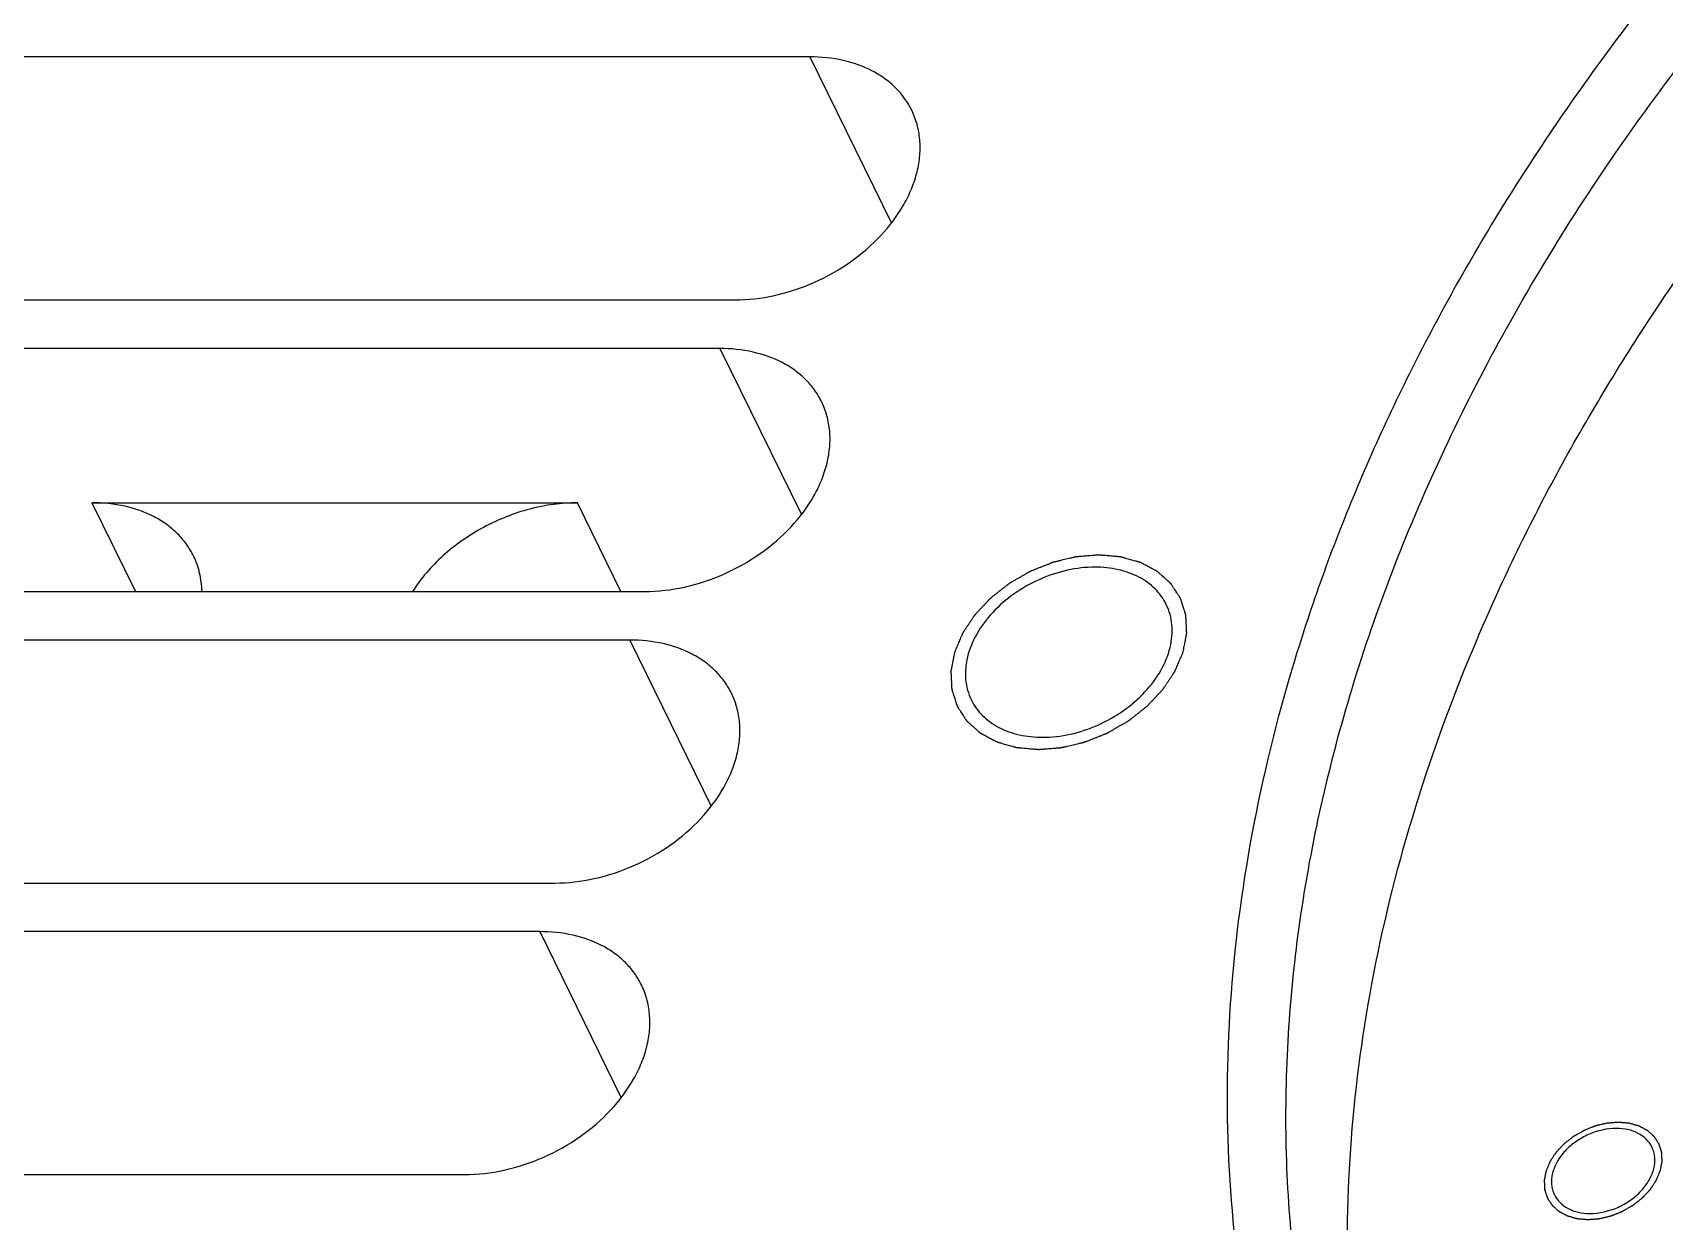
# Model space of a CAD drawing. Header units: millimetres. Extents: x 0 to 841, y 0 to 594.
# Drawn here: x 151.73 to 178.04, y 88.76 to 107.92 of the extents above; entities that cross this region are included whole.
import ezdxf

# ---------------------------------------------------------------- set-up
doc = ezdxf.new("R2010")
doc.units = ezdxf.units.MM
doc.header["$LTSCALE"] = 46.255
doc.layers.get('0').update_dxf_attribs({"linetype": 'CONTINUOUS'})
for name, color, linetype in [('03_ALL_AXES', 7, 'CONTINUOUS'), ('09_ALL_ROUNDS', 7, 'CONTINUOUS'), ('10_ALL_CHAMFER', 7, 'CONTINUOUS')]:
    doc.layers.add(name, color=color, linetype=linetype)

msp = doc.modelspace()

# ---------------------------------------------------------------- linework, layer by layer
at = {"color": 4}
for points, knots in [([(170.276, 97.933), (170.281, 97.958), (170.289, 97.996), (170.299, 98.047), (170.306, 98.085), (170.312, 98.117), (170.317, 98.142), (170.321, 98.161), (170.324, 98.18), (170.327, 98.196), (170.33, 98.209), (170.332, 98.218), (170.333, 98.226), (170.334, 98.232), (170.335, 98.235), (170.336, 98.237), (170.335, 98.239), (170.335, 98.242), (170.335, 98.248), (170.335, 98.255), (170.334, 98.265), (170.334, 98.277), (170.333, 98.292), (170.332, 98.31), (170.331, 98.329), (170.33, 98.353), (170.329, 98.383), (170.327, 98.414), (170.326, 98.438), (170.325, 98.457), (170.324, 98.475), (170.324, 98.49), (170.323, 98.502), (170.323, 98.51), (170.323, 98.516), (170.322, 98.521), (170.322, 98.525), (170.322, 98.528), (170.322, 98.53), (170.321, 98.532), (170.32, 98.535), (170.319, 98.538), (170.318, 98.543), (170.316, 98.548), (170.314, 98.555), (170.31, 98.566), (170.306, 98.58), (170.301, 98.597), (170.295, 98.614), (170.288, 98.637), (170.279, 98.665), (170.27, 98.693), (170.263, 98.715), (170.258, 98.732), (170.253, 98.749), (170.248, 98.763), (170.245, 98.775), (170.242, 98.782), (170.241, 98.787), (170.239, 98.791), (170.238, 98.795), (170.237, 98.798), (170.237, 98.8), (170.235, 98.802), (170.234, 98.804), (170.232, 98.807), (170.229, 98.811), (170.226, 98.816), (170.222, 98.822), (170.215, 98.832), (170.207, 98.845), (170.197, 98.86), (170.187, 98.875), (170.174, 98.895), (170.158, 98.92), (170.141, 98.945), (170.128, 98.965), (170.119, 98.98), (170.109, 98.995), (170.1, 99.008), (170.094, 99.018), (170.09, 99.024), (170.087, 99.029), (170.084, 99.033), (170.082, 99.036), (170.08, 99.039), (170.079, 99.041), (170.077, 99.042), (170.075, 99.044), (170.072, 99.047), (170.069, 99.05), (170.064, 99.054), (170.059, 99.059), (170.05, 99.067), (170.038, 99.077), (170.025, 99.089), (170.011, 99.101), (169.993, 99.117), (169.97, 99.138), (169.948, 99.158), (169.929, 99.174), (169.916, 99.186), (169.902, 99.198), (169.891, 99.208), (169.882, 99.217), (169.875, 99.223), (169.869, 99.228), (169.865, 99.231), (169.863, 99.233), (169.861, 99.235), (169.859, 99.236), (169.856, 99.237), (169.851, 99.24), (169.844, 99.244), (169.836, 99.248), (169.824, 99.254), (169.81, 99.262), (169.793, 99.271), (169.776, 99.28), (169.754, 99.292), (169.725, 99.307), (169.691, 99.325), (169.663, 99.34), (169.64, 99.352), (169.626, 99.36), (169.615, 99.366), (169.606, 99.37), (169.599, 99.374), (169.594, 99.377), (169.591, 99.378), (169.589, 99.379), (169.587, 99.38), (169.583, 99.381), (169.578, 99.382), (169.569, 99.385), (169.56, 99.388), (169.546, 99.391), (169.53, 99.396), (169.504, 99.403), (169.471, 99.413), (169.431, 99.424), (169.392, 99.435), (169.359, 99.444), (169.332, 99.452), (169.316, 99.456), (169.303, 99.46), (169.293, 99.463), (169.284, 99.465), (169.279, 99.467), (169.275, 99.468), (169.273, 99.469), (169.27, 99.469), (169.267, 99.469), (169.26, 99.47), (169.251, 99.471), (169.24, 99.471), (169.225, 99.473), (169.206, 99.474), (169.177, 99.477), (169.14, 99.48), (169.096, 99.484), (169.051, 99.488), (169.014, 99.491), (168.985, 99.494), (168.966, 99.495), (168.952, 99.497), (168.941, 99.498), (168.931, 99.498), (168.925, 99.499), (168.921, 99.499), (168.918, 99.5), (168.916, 99.499), (168.912, 99.499), (168.905, 99.498), (168.895, 99.498), (168.884, 99.497), (168.869, 99.495), (168.85, 99.494), (168.819, 99.491), (168.781, 99.488), (168.735, 99.485), (168.689, 99.481), (168.651, 99.478), (168.62, 99.475), (168.601, 99.474), (168.586, 99.472), (168.574, 99.472), (168.565, 99.471), (168.558, 99.47), (168.554, 99.47), (168.551, 99.47), (168.548, 99.469), (168.545, 99.468), (168.538, 99.466), (168.528, 99.464), (168.517, 99.461), (168.501, 99.458), (168.482, 99.453), (168.451, 99.446), (168.412, 99.437), (168.366, 99.425), (168.319, 99.414), (168.281, 99.405), (168.25, 99.398), (168.23, 99.393), (168.215, 99.39), (168.203, 99.387), (168.193, 99.384), (168.187, 99.383), (168.183, 99.382), (168.18, 99.381), (168.177, 99.38), (168.173, 99.379), (168.167, 99.376), (168.157, 99.372), (168.146, 99.368), (168.131, 99.362), (168.112, 99.354), (168.082, 99.342), (168.044, 99.327), (167.999, 99.31), (167.954, 99.292), (167.916, 99.277), (167.886, 99.265), (167.867, 99.257), (167.852, 99.251), (167.841, 99.247), (167.831, 99.243), (167.825, 99.24), (167.821, 99.239), (167.818, 99.238), (167.815, 99.236), (167.812, 99.234), (167.806, 99.231), (167.797, 99.225), (167.786, 99.219), (167.772, 99.211), (167.754, 99.201), (167.725, 99.184), (167.689, 99.164), (167.646, 99.139), (167.603, 99.115), (167.567, 99.094), (167.539, 99.078), (167.521, 99.067), (167.506, 99.059), (167.496, 99.053), (167.487, 99.048), (167.48, 99.044), (167.477, 99.042), (167.474, 99.041), (167.472, 99.039), (167.469, 99.036), (167.463, 99.032), (167.455, 99.026), (167.446, 99.018), (167.433, 99.009), (167.418, 98.996), (167.392, 98.977), (167.361, 98.952), (167.323, 98.923), (167.286, 98.893), (167.254, 98.868), (167.229, 98.849), (167.214, 98.836), (167.201, 98.827), (167.192, 98.819), (167.184, 98.813), (167.178, 98.809), (167.175, 98.806), (167.173, 98.804), (167.171, 98.802), (167.168, 98.799), (167.164, 98.795), (167.157, 98.788), (167.149, 98.779), (167.139, 98.768), (167.125, 98.754), (167.104, 98.731), (167.078, 98.703), (167.046, 98.67), (167.015, 98.636), (166.988, 98.608), (166.967, 98.585), (166.954, 98.571), (166.943, 98.56), (166.935, 98.552), (166.929, 98.545), (166.924, 98.54), (166.922, 98.537), (166.92, 98.535), (166.918, 98.533), (166.916, 98.53), (166.913, 98.524), (166.907, 98.517), (166.901, 98.507), (166.893, 98.495), (166.883, 98.48), (166.867, 98.456), (166.846, 98.425), (166.822, 98.389), (166.797, 98.352), (166.777, 98.322), (166.761, 98.297), (166.751, 98.282), (166.743, 98.27), (166.736, 98.261), (166.731, 98.253), (166.728, 98.248), (166.726, 98.245), (166.724, 98.243), (166.723, 98.24), (166.722, 98.237), (166.719, 98.231), (166.716, 98.223), (166.712, 98.213), (166.706, 98.201), (166.699, 98.184), (166.688, 98.159), (166.675, 98.126), (166.658, 98.088), (166.642, 98.049), (166.62, 97.997), (166.603, 97.959), (166.592, 97.933)], [0, 0, 0, 0, 0.015625, 0.023438, 0.03125, 0.039062, 0.042969, 0.046875, 0.050781, 0.054688, 0.056641, 0.058594, 0.060547, 0.061523, 0.062012, 0.0625, 0.062988, 0.063477, 0.064453, 0.066406, 0.068359, 0.070312, 0.074219, 0.078125, 0.082031, 0.085938, 0.09375, 0.101562, 0.105469, 0.109375, 0.113281, 0.117188, 0.119141, 0.121094, 0.12207, 0.123047, 0.124023, 0.124512, 0.125, 0.125488, 0.125977, 0.126953, 0.12793, 0.128906, 0.130859, 0.132812, 0.136719, 0.140625, 0.144531, 0.148438, 0.15625, 0.164062, 0.167969, 0.171875, 0.175781, 0.179688, 0.181641, 0.183594, 0.18457, 0.185547, 0.186523, 0.187012, 0.1875, 0.187988, 0.188477, 0.189453, 0.19043, 0.191406, 0.193359, 0.195312, 0.199219, 0.203125, 0.207031, 0.210938, 0.21875, 0.226562, 0.230469, 0.234375, 0.238281, 0.242188, 0.244141, 0.246094, 0.24707, 0.248047, 0.249023, 0.249512, 0.25, 0.250488, 0.250977, 0.251953, 0.25293, 0.253906, 0.255859, 0.257812, 0.261719, 0.265625, 0.269531, 0.273438, 0.28125, 0.289062, 0.292969, 0.296875, 0.300781, 0.304688, 0.306641, 0.308594, 0.310547, 0.311523, 0.312012, 0.3125, 0.312988, 0.313477, 0.314453, 0.316406, 0.318359, 0.320312, 0.324219, 0.328125, 0.332031, 0.335938, 0.34375, 0.351562, 0.359375, 0.363281, 0.367188, 0.369141, 0.371094, 0.373047, 0.374023, 0.374512, 0.375, 0.375488, 0.375977, 0.376953, 0.378906, 0.380859, 0.382812, 0.386719, 0.390625, 0.398438, 0.40625, 0.414062, 0.421875, 0.425781, 0.429688, 0.431641, 0.433594, 0.435547, 0.436523, 0.437012, 0.4375, 0.437988, 0.438477, 0.439453, 0.441406, 0.443359, 0.445312, 0.449219, 0.453125, 0.460938, 0.46875, 0.476562, 0.484375, 0.488281, 0.492188, 0.494141, 0.496094, 0.498047, 0.499023, 0.499512, 0.5, 0.500488, 0.500977, 0.501953, 0.503906, 0.505859, 0.507812, 0.511719, 0.515625, 0.523438, 0.53125, 0.539062, 0.546875, 0.550781, 0.554688, 0.556641, 0.558594, 0.560547, 0.561523, 0.562012, 0.5625, 0.562988, 0.563477, 0.564453, 0.566406, 0.568359, 0.570312, 0.574219, 0.578125, 0.585938, 0.59375, 0.601562, 0.609375, 0.613281, 0.617188, 0.619141, 0.621094, 0.623047, 0.624023, 0.624512, 0.625, 0.625488, 0.625977, 0.626953, 0.628906, 0.630859, 0.632812, 0.636719, 0.640625, 0.648438, 0.65625, 0.664062, 0.671875, 0.675781, 0.679688, 0.681641, 0.683594, 0.685547, 0.686523, 0.687012, 0.6875, 0.687988, 0.688477, 0.689453, 0.691406, 0.693359, 0.695312, 0.699219, 0.703125, 0.710938, 0.71875, 0.726562, 0.734375, 0.738281, 0.742188, 0.744141, 0.746094, 0.748047, 0.749023, 0.749512, 0.75, 0.750488, 0.750977, 0.751953, 0.753906, 0.755859, 0.757812, 0.761719, 0.765625, 0.773438, 0.78125, 0.789062, 0.796875, 0.800781, 0.804688, 0.806641, 0.808594, 0.810547, 0.811523, 0.812012, 0.8125, 0.812988, 0.813477, 0.814453, 0.816406, 0.818359, 0.820312, 0.824219, 0.828125, 0.835938, 0.84375, 0.851562, 0.859375, 0.863281, 0.867188, 0.869141, 0.871094, 0.873047, 0.874023, 0.874512, 0.875, 0.875488, 0.875977, 0.876953, 0.878906, 0.880859, 0.882812, 0.886719, 0.890625, 0.898438, 0.90625, 0.914062, 0.921875, 0.925781, 0.929688, 0.931641, 0.933594, 0.935547, 0.936523, 0.937012, 0.9375, 0.937988, 0.938477, 0.939453, 0.941406, 0.943359, 0.945312, 0.949219, 0.953125, 0.960938, 0.96875, 0.976562, 0.984375, 1, 1, 1, 1]), ([(166.592, 97.933), (166.587, 97.907), (166.58, 97.869), (166.57, 97.819), (166.563, 97.781), (166.557, 97.749), (166.552, 97.724), (166.548, 97.705), (166.544, 97.686), (166.541, 97.67), (166.539, 97.657), (166.537, 97.648), (166.535, 97.64), (166.534, 97.634), (166.534, 97.631), (166.533, 97.629), (166.533, 97.626), (166.533, 97.623), (166.534, 97.618), (166.534, 97.61), (166.534, 97.601), (166.535, 97.589), (166.536, 97.574), (166.537, 97.555), (166.537, 97.537), (166.539, 97.513), (166.54, 97.482), (166.541, 97.452), (166.542, 97.427), (166.543, 97.409), (166.544, 97.391), (166.545, 97.375), (166.545, 97.363), (166.546, 97.356), (166.546, 97.35), (166.546, 97.345), (166.546, 97.341), (166.547, 97.338), (166.547, 97.336), (166.547, 97.334), (166.548, 97.331), (166.549, 97.327), (166.551, 97.323), (166.552, 97.318), (166.555, 97.311), (166.558, 97.299), (166.563, 97.285), (166.568, 97.268), (166.573, 97.251), (166.58, 97.229), (166.589, 97.201), (166.598, 97.173), (166.605, 97.15), (166.611, 97.133), (166.616, 97.116), (166.62, 97.102), (166.624, 97.091), (166.626, 97.084), (166.628, 97.079), (166.629, 97.074), (166.63, 97.071), (166.631, 97.068), (166.632, 97.066), (166.633, 97.064), (166.635, 97.061), (166.637, 97.058), (166.639, 97.055), (166.643, 97.05), (166.647, 97.043), (166.653, 97.033), (166.662, 97.021), (166.671, 97.006), (166.681, 96.991), (166.694, 96.971), (166.711, 96.945), (166.727, 96.92), (166.74, 96.9), (166.75, 96.885), (166.76, 96.87), (166.768, 96.858), (166.775, 96.848), (166.779, 96.841), (166.782, 96.836), (166.784, 96.833), (166.786, 96.829), (166.788, 96.827), (166.789, 96.825), (166.791, 96.824), (166.793, 96.821), (166.796, 96.819), (166.8, 96.816), (166.804, 96.812), (166.81, 96.807), (166.819, 96.799), (166.83, 96.789), (166.844, 96.777), (166.857, 96.764), (166.876, 96.748), (166.898, 96.728), (166.921, 96.708), (166.939, 96.692), (166.953, 96.679), (166.966, 96.667), (166.978, 96.657), (166.987, 96.649), (166.994, 96.643), (166.999, 96.638), (167.003, 96.634), (167.006, 96.633), (167.007, 96.631), (167.009, 96.63), (167.012, 96.628), (167.017, 96.626), (167.024, 96.622), (167.033, 96.617), (167.044, 96.611), (167.058, 96.604), (167.075, 96.595), (167.092, 96.586), (167.115, 96.574), (167.143, 96.559), (167.177, 96.541), (167.206, 96.526), (167.228, 96.514), (167.243, 96.506), (167.254, 96.5), (167.262, 96.496), (167.269, 96.492), (167.274, 96.489), (167.277, 96.488), (167.279, 96.486), (167.282, 96.486), (167.285, 96.485), (167.291, 96.483), (167.299, 96.481), (167.309, 96.478), (167.322, 96.474), (167.339, 96.47), (167.365, 96.462), (167.398, 96.453), (167.437, 96.442), (167.477, 96.431), (167.51, 96.421), (167.536, 96.414), (167.553, 96.409), (167.566, 96.405), (167.576, 96.403), (167.584, 96.4), (167.59, 96.399), (167.593, 96.398), (167.596, 96.397), (167.598, 96.397), (167.602, 96.397), (167.609, 96.396), (167.618, 96.395), (167.629, 96.394), (167.644, 96.393), (167.662, 96.391), (167.692, 96.389), (167.729, 96.386), (167.773, 96.382), (167.817, 96.378), (167.854, 96.375), (167.884, 96.372), (167.902, 96.37), (167.917, 96.369), (167.928, 96.368), (167.937, 96.367), (167.944, 96.367), (167.947, 96.366), (167.95, 96.366), (167.953, 96.366), (167.957, 96.367), (167.964, 96.367), (167.973, 96.368), (167.985, 96.369), (168, 96.37), (168.019, 96.372), (168.05, 96.374), (168.088, 96.377), (168.134, 96.381), (168.18, 96.385), (168.218, 96.388), (168.248, 96.39), (168.267, 96.392), (168.283, 96.393), (168.294, 96.394), (168.304, 96.395), (168.31, 96.395), (168.314, 96.396), (168.317, 96.396), (168.32, 96.397), (168.324, 96.398), (168.331, 96.399), (168.34, 96.402), (168.352, 96.404), (168.367, 96.408), (168.387, 96.413), (168.418, 96.42), (168.456, 96.429), (168.503, 96.44), (168.549, 96.451), (168.588, 96.46), (168.619, 96.468), (168.638, 96.472), (168.654, 96.476), (168.665, 96.479), (168.675, 96.481), (168.682, 96.483), (168.686, 96.484), (168.689, 96.484), (168.691, 96.486), (168.695, 96.487), (168.702, 96.49), (168.711, 96.493), (168.723, 96.498), (168.738, 96.504), (168.756, 96.511), (168.787, 96.523), (168.824, 96.538), (168.87, 96.556), (168.915, 96.574), (168.952, 96.589), (168.983, 96.601), (169.001, 96.609), (169.017, 96.614), (169.028, 96.619), (169.037, 96.623), (169.044, 96.625), (169.048, 96.627), (169.05, 96.628), (169.053, 96.63), (169.057, 96.632), (169.063, 96.635), (169.072, 96.64), (169.083, 96.646), (169.097, 96.655), (169.115, 96.665), (169.144, 96.681), (169.179, 96.702), (169.222, 96.726), (169.265, 96.751), (169.301, 96.772), (169.33, 96.788), (169.348, 96.798), (169.362, 96.807), (169.373, 96.813), (169.382, 96.818), (169.388, 96.821), (169.392, 96.824), (169.395, 96.825), (169.397, 96.827), (169.4, 96.829), (169.405, 96.834), (169.413, 96.84), (169.423, 96.847), (169.435, 96.857), (169.451, 96.869), (169.476, 96.889), (169.507, 96.914), (169.545, 96.943), (169.583, 96.973), (169.614, 96.997), (169.639, 97.017), (169.655, 97.029), (169.667, 97.039), (169.677, 97.047), (169.685, 97.053), (169.69, 97.057), (169.693, 97.059), (169.696, 97.061), (169.698, 97.063), (169.7, 97.066), (169.705, 97.071), (169.712, 97.078), (169.719, 97.087), (169.73, 97.098), (169.743, 97.112), (169.764, 97.134), (169.791, 97.162), (169.822, 97.196), (169.854, 97.23), (169.88, 97.258), (169.901, 97.28), (169.915, 97.294), (169.925, 97.306), (169.933, 97.314), (169.94, 97.321), (169.944, 97.326), (169.947, 97.329), (169.949, 97.331), (169.95, 97.333), (169.952, 97.336), (169.956, 97.341), (169.961, 97.349), (169.967, 97.358), (169.975, 97.37), (169.986, 97.386), (170.002, 97.41), (170.022, 97.44), (170.047, 97.477), (170.071, 97.514), (170.091, 97.544), (170.108, 97.568), (170.118, 97.584), (170.126, 97.596), (170.132, 97.605), (170.137, 97.613), (170.141, 97.618), (170.143, 97.621), (170.145, 97.623), (170.145, 97.626), (170.147, 97.629), (170.149, 97.634), (170.153, 97.643), (170.157, 97.652), (170.162, 97.665), (170.169, 97.681), (170.18, 97.707), (170.194, 97.739), (170.21, 97.778), (170.227, 97.817), (170.249, 97.868), (170.265, 97.907), (170.276, 97.933)], [0, 0, 0, 0, 0.015625, 0.023438, 0.03125, 0.039062, 0.042969, 0.046875, 0.050781, 0.054688, 0.056641, 0.058594, 0.060547, 0.061523, 0.062012, 0.0625, 0.062988, 0.063477, 0.064453, 0.066406, 0.068359, 0.070312, 0.074219, 0.078125, 0.082031, 0.085938, 0.09375, 0.101562, 0.105469, 0.109375, 0.113281, 0.117188, 0.119141, 0.121094, 0.12207, 0.123047, 0.124023, 0.124512, 0.125, 0.125488, 0.125977, 0.126953, 0.12793, 0.128906, 0.130859, 0.132812, 0.136719, 0.140625, 0.144531, 0.148438, 0.15625, 0.164062, 0.167969, 0.171875, 0.175781, 0.179688, 0.181641, 0.183594, 0.18457, 0.185547, 0.186523, 0.187012, 0.1875, 0.187988, 0.188477, 0.189453, 0.19043, 0.191406, 0.193359, 0.195312, 0.199219, 0.203125, 0.207031, 0.210938, 0.21875, 0.226562, 0.230469, 0.234375, 0.238281, 0.242188, 0.244141, 0.246094, 0.24707, 0.248047, 0.249023, 0.249512, 0.25, 0.250488, 0.250977, 0.251953, 0.25293, 0.253906, 0.255859, 0.257812, 0.261719, 0.265625, 0.269531, 0.273438, 0.28125, 0.289062, 0.292969, 0.296875, 0.300781, 0.304688, 0.306641, 0.308594, 0.310547, 0.311523, 0.312012, 0.3125, 0.312988, 0.313477, 0.314453, 0.316406, 0.318359, 0.320312, 0.324219, 0.328125, 0.332031, 0.335938, 0.34375, 0.351562, 0.359375, 0.363281, 0.367188, 0.369141, 0.371094, 0.373047, 0.374023, 0.374512, 0.375, 0.375488, 0.375977, 0.376953, 0.378906, 0.380859, 0.382812, 0.386719, 0.390625, 0.398438, 0.40625, 0.414062, 0.421875, 0.425781, 0.429688, 0.431641, 0.433594, 0.435547, 0.436523, 0.437012, 0.4375, 0.437988, 0.438477, 0.439453, 0.441406, 0.443359, 0.445312, 0.449219, 0.453125, 0.460938, 0.46875, 0.476562, 0.484375, 0.488281, 0.492188, 0.494141, 0.496094, 0.498047, 0.499023, 0.499512, 0.5, 0.500488, 0.500977, 0.501953, 0.503906, 0.505859, 0.507812, 0.511719, 0.515625, 0.523438, 0.53125, 0.539062, 0.546875, 0.550781, 0.554688, 0.556641, 0.558594, 0.560547, 0.561523, 0.562012, 0.5625, 0.562988, 0.563477, 0.564453, 0.566406, 0.568359, 0.570312, 0.574219, 0.578125, 0.585938, 0.59375, 0.601562, 0.609375, 0.613281, 0.617188, 0.619141, 0.621094, 0.623047, 0.624023, 0.624512, 0.625, 0.625488, 0.625977, 0.626953, 0.628906, 0.630859, 0.632812, 0.636719, 0.640625, 0.648438, 0.65625, 0.664062, 0.671875, 0.675781, 0.679688, 0.681641, 0.683594, 0.685547, 0.686523, 0.687012, 0.6875, 0.687988, 0.688477, 0.689453, 0.691406, 0.693359, 0.695312, 0.699219, 0.703125, 0.710938, 0.71875, 0.726562, 0.734375, 0.738281, 0.742188, 0.744141, 0.746094, 0.748047, 0.749023, 0.749512, 0.75, 0.750488, 0.750977, 0.751953, 0.753906, 0.755859, 0.757812, 0.761719, 0.765625, 0.773438, 0.78125, 0.789062, 0.796875, 0.800781, 0.804688, 0.806641, 0.808594, 0.810547, 0.811523, 0.812012, 0.8125, 0.812988, 0.813477, 0.814453, 0.816406, 0.818359, 0.820312, 0.824219, 0.828125, 0.835938, 0.84375, 0.851562, 0.859375, 0.863281, 0.867188, 0.869141, 0.871094, 0.873047, 0.874023, 0.874512, 0.875, 0.875488, 0.875977, 0.876953, 0.878906, 0.880859, 0.882812, 0.886719, 0.890625, 0.898438, 0.90625, 0.914062, 0.921875, 0.925781, 0.929688, 0.931641, 0.933594, 0.935547, 0.936523, 0.937012, 0.9375, 0.937988, 0.938477, 0.939453, 0.941406, 0.943359, 0.945312, 0.949219, 0.953125, 0.960938, 0.96875, 0.976562, 0.984375, 1, 1, 1, 1]), ([(177.971, 89.571), (177.973, 89.584), (177.977, 89.603), (177.982, 89.629), (177.985, 89.648), (177.989, 89.667), (177.992, 89.682), (177.995, 89.695), (177.996, 89.705), (177.998, 89.713), (177.999, 89.718), (178, 89.721), (178, 89.724), (178, 89.726), (178, 89.729), (178, 89.734), (177.999, 89.742), (177.999, 89.751), (177.998, 89.763), (177.998, 89.778), (177.997, 89.797), (177.996, 89.815), (177.995, 89.83), (177.995, 89.843), (177.994, 89.85), (177.994, 89.856), (177.994, 89.861), (177.994, 89.865), (177.993, 89.868), (177.994, 89.87), (177.993, 89.872), (177.992, 89.875), (177.991, 89.878), (177.989, 89.883), (177.988, 89.888), (177.985, 89.895), (177.982, 89.907), (177.977, 89.921), (177.972, 89.937), (177.967, 89.954), (177.962, 89.968), (177.959, 89.98), (177.956, 89.987), (177.955, 89.992), (177.953, 89.996), (177.952, 90), (177.951, 90.003), (177.951, 90.005), (177.949, 90.007), (177.948, 90.009), (177.946, 90.012), (177.943, 90.016), (177.94, 90.021), (177.936, 90.028), (177.929, 90.038), (177.921, 90.05), (177.911, 90.065), (177.902, 90.08), (177.893, 90.093), (177.887, 90.103), (177.883, 90.109), (177.879, 90.114), (177.877, 90.118), (177.875, 90.121), (177.873, 90.123), (177.872, 90.125), (177.87, 90.127), (177.868, 90.129), (177.865, 90.131), (177.862, 90.134), (177.857, 90.138), (177.852, 90.144), (177.843, 90.152), (177.831, 90.162), (177.818, 90.174), (177.804, 90.186), (177.793, 90.196), (177.784, 90.204), (177.777, 90.21), (177.771, 90.215), (177.767, 90.219), (177.765, 90.221), (177.763, 90.222), (177.761, 90.223), (177.758, 90.225), (177.753, 90.228), (177.746, 90.231), (177.738, 90.236), (177.726, 90.242), (177.712, 90.249), (177.695, 90.259), (177.678, 90.268), (177.664, 90.275), (177.653, 90.281), (177.644, 90.286), (177.637, 90.289), (177.632, 90.292), (177.629, 90.293), (177.627, 90.295), (177.625, 90.295), (177.621, 90.296), (177.615, 90.298), (177.607, 90.3), (177.597, 90.303), (177.584, 90.307), (177.568, 90.311), (177.548, 90.317), (177.528, 90.323), (177.512, 90.327), (177.499, 90.331), (177.489, 90.334), (177.48, 90.336), (177.475, 90.338), (177.471, 90.339), (177.469, 90.339), (177.466, 90.34), (177.462, 90.34), (177.456, 90.34), (177.447, 90.341), (177.436, 90.342), (177.421, 90.344), (177.402, 90.345), (177.38, 90.347), (177.358, 90.349), (177.34, 90.351), (177.325, 90.352), (177.314, 90.353), (177.305, 90.354), (177.298, 90.354), (177.294, 90.355), (177.292, 90.355), (177.289, 90.355), (177.285, 90.354), (177.278, 90.354), (177.269, 90.353), (177.257, 90.352), (177.242, 90.351), (177.223, 90.349), (177.2, 90.347), (177.177, 90.345), (177.158, 90.344), (177.143, 90.343), (177.131, 90.342), (177.121, 90.341), (177.115, 90.34), (177.111, 90.34), (177.108, 90.34), (177.105, 90.339), (177.101, 90.338), (177.095, 90.337), (177.085, 90.334), (177.073, 90.332), (177.058, 90.328), (177.038, 90.323), (177.015, 90.318), (176.992, 90.312), (176.973, 90.308), (176.957, 90.304), (176.946, 90.301), (176.936, 90.299), (176.929, 90.297), (176.925, 90.296), (176.922, 90.296), (176.92, 90.295), (176.916, 90.293), (176.909, 90.29), (176.9, 90.287), (176.888, 90.282), (176.873, 90.276), (176.855, 90.269), (176.832, 90.26), (176.809, 90.251), (176.79, 90.243), (176.775, 90.237), (176.764, 90.233), (176.755, 90.229), (176.748, 90.227), (176.744, 90.225), (176.741, 90.224), (176.739, 90.222), (176.735, 90.22), (176.729, 90.217), (176.72, 90.212), (176.709, 90.205), (176.695, 90.197), (176.677, 90.187), (176.655, 90.175), (176.634, 90.162), (176.616, 90.152), (176.602, 90.144), (176.591, 90.138), (176.582, 90.133), (176.576, 90.129), (176.572, 90.127), (176.569, 90.125), (176.567, 90.123), (176.564, 90.121), (176.558, 90.117), (176.551, 90.111), (176.541, 90.103), (176.529, 90.093), (176.513, 90.081), (176.494, 90.066), (176.475, 90.052), (176.46, 90.039), (176.447, 90.029), (176.438, 90.022), (176.43, 90.016), (176.424, 90.012), (176.421, 90.009), (176.419, 90.007), (176.417, 90.005), (176.414, 90.002), (176.41, 89.997), (176.403, 89.99), (176.395, 89.982), (176.385, 89.971), (176.371, 89.957), (176.356, 89.94), (176.34, 89.923), (176.327, 89.909), (176.316, 89.898), (176.308, 89.889), (176.301, 89.882), (176.297, 89.877), (176.294, 89.875), (176.292, 89.873), (176.291, 89.87), (176.289, 89.867), (176.285, 89.862), (176.28, 89.854), (176.274, 89.845), (176.266, 89.833), (176.256, 89.818), (176.243, 89.799), (176.231, 89.781), (176.221, 89.766), (176.213, 89.754), (176.207, 89.745), (176.202, 89.737), (176.198, 89.732), (176.196, 89.729), (176.194, 89.726), (176.194, 89.724), (176.192, 89.721), (176.19, 89.715), (176.186, 89.707), (176.182, 89.697), (176.177, 89.684), (176.17, 89.668), (176.159, 89.642), (176.145, 89.61), (176.134, 89.584), (176.129, 89.571)], [0, 0, 0, 0, 0.015625, 0.023438, 0.03125, 0.039062, 0.046875, 0.050781, 0.054688, 0.058594, 0.060547, 0.061523, 0.0625, 0.063477, 0.064453, 0.066406, 0.070312, 0.074219, 0.078125, 0.085938, 0.09375, 0.101562, 0.109375, 0.113281, 0.117188, 0.119141, 0.121094, 0.123047, 0.124023, 0.125, 0.125977, 0.126953, 0.128906, 0.130859, 0.132812, 0.136719, 0.140625, 0.148438, 0.15625, 0.164062, 0.171875, 0.175781, 0.179688, 0.181641, 0.183594, 0.185547, 0.186523, 0.1875, 0.188477, 0.189453, 0.191406, 0.193359, 0.195312, 0.199219, 0.203125, 0.210938, 0.21875, 0.226562, 0.234375, 0.238281, 0.242188, 0.244141, 0.246094, 0.248047, 0.249023, 0.25, 0.250977, 0.251953, 0.253906, 0.255859, 0.257812, 0.261719, 0.265625, 0.273438, 0.28125, 0.289062, 0.296875, 0.300781, 0.304688, 0.308594, 0.310547, 0.311523, 0.3125, 0.313477, 0.314453, 0.316406, 0.320312, 0.324219, 0.328125, 0.335938, 0.34375, 0.351562, 0.359375, 0.363281, 0.367188, 0.371094, 0.373047, 0.374023, 0.375, 0.375977, 0.376953, 0.378906, 0.382812, 0.386719, 0.390625, 0.398438, 0.40625, 0.414062, 0.421875, 0.425781, 0.429688, 0.433594, 0.435547, 0.436523, 0.4375, 0.438477, 0.439453, 0.441406, 0.445312, 0.449219, 0.453125, 0.460938, 0.46875, 0.476562, 0.484375, 0.488281, 0.492188, 0.496094, 0.498047, 0.499023, 0.5, 0.500977, 0.501953, 0.503906, 0.507812, 0.511719, 0.515625, 0.523438, 0.53125, 0.539062, 0.546875, 0.550781, 0.554688, 0.558594, 0.560547, 0.561523, 0.5625, 0.563477, 0.564453, 0.566406, 0.570312, 0.574219, 0.578125, 0.585938, 0.59375, 0.601562, 0.609375, 0.613281, 0.617188, 0.621094, 0.623047, 0.624023, 0.625, 0.625977, 0.626953, 0.628906, 0.632812, 0.636719, 0.640625, 0.648438, 0.65625, 0.664062, 0.671875, 0.675781, 0.679688, 0.683594, 0.685547, 0.686523, 0.6875, 0.688477, 0.689453, 0.691406, 0.695312, 0.699219, 0.703125, 0.710938, 0.71875, 0.726562, 0.734375, 0.738281, 0.742188, 0.746094, 0.748047, 0.749023, 0.75, 0.750977, 0.751953, 0.753906, 0.757812, 0.761719, 0.765625, 0.773438, 0.78125, 0.789062, 0.796875, 0.800781, 0.804688, 0.808594, 0.810547, 0.811523, 0.8125, 0.813477, 0.814453, 0.816406, 0.820312, 0.824219, 0.828125, 0.835938, 0.84375, 0.851562, 0.859375, 0.863281, 0.867188, 0.871094, 0.873047, 0.874023, 0.875, 0.875977, 0.876953, 0.878906, 0.882812, 0.886719, 0.890625, 0.898438, 0.90625, 0.914062, 0.921875, 0.925781, 0.929688, 0.933594, 0.935547, 0.936523, 0.9375, 0.938477, 0.939453, 0.941406, 0.945312, 0.949219, 0.953125, 0.960938, 0.96875, 0.984375, 1, 1, 1, 1]), ([(176.129, 89.571), (176.126, 89.559), (176.122, 89.54), (176.117, 89.514), (176.114, 89.495), (176.11, 89.476), (176.107, 89.461), (176.105, 89.448), (176.103, 89.438), (176.101, 89.43), (176.1, 89.425), (176.1, 89.422), (176.099, 89.419), (176.099, 89.417), (176.099, 89.414), (176.1, 89.409), (176.1, 89.401), (176.1, 89.392), (176.101, 89.38), (176.102, 89.364), (176.102, 89.346), (176.103, 89.328), (176.104, 89.313), (176.104, 89.3), (176.105, 89.293), (176.105, 89.287), (176.105, 89.282), (176.105, 89.278), (176.106, 89.275), (176.106, 89.273), (176.106, 89.271), (176.107, 89.268), (176.108, 89.265), (176.11, 89.26), (176.112, 89.255), (176.114, 89.248), (176.117, 89.236), (176.122, 89.222), (176.127, 89.205), (176.132, 89.189), (176.137, 89.175), (176.14, 89.163), (176.143, 89.156), (176.144, 89.151), (176.146, 89.146), (176.147, 89.143), (176.148, 89.14), (176.148, 89.138), (176.15, 89.136), (176.151, 89.134), (176.153, 89.13), (176.156, 89.127), (176.159, 89.122), (176.163, 89.115), (176.17, 89.105), (176.178, 89.093), (176.188, 89.078), (176.198, 89.063), (176.206, 89.05), (176.212, 89.04), (176.216, 89.034), (176.22, 89.029), (176.222, 89.025), (176.224, 89.022), (176.226, 89.019), (176.227, 89.017), (176.229, 89.016), (176.231, 89.014), (176.234, 89.011), (176.237, 89.008), (176.242, 89.004), (176.248, 88.999), (176.257, 88.991), (176.268, 88.981), (176.282, 88.969), (176.295, 88.957), (176.307, 88.947), (176.316, 88.939), (176.322, 88.933), (176.328, 88.928), (176.332, 88.924), (176.334, 88.922), (176.336, 88.92), (176.338, 88.919), (176.341, 88.918), (176.346, 88.915), (176.353, 88.911), (176.362, 88.907), (176.373, 88.901), (176.387, 88.893), (176.404, 88.884), (176.421, 88.875), (176.435, 88.868), (176.447, 88.862), (176.455, 88.857), (176.462, 88.854), (176.467, 88.851), (176.47, 88.849), (176.472, 88.848), (176.475, 88.848), (176.478, 88.847), (176.484, 88.845), (176.492, 88.843), (176.502, 88.84), (176.515, 88.836), (176.531, 88.832), (176.551, 88.826), (176.571, 88.82), (176.587, 88.816), (176.601, 88.812), (176.61, 88.809), (176.619, 88.807), (176.624, 88.805), (176.628, 88.804), (176.63, 88.803), (176.633, 88.803), (176.637, 88.803), (176.643, 88.802), (176.652, 88.802), (176.663, 88.801), (176.678, 88.799), (176.697, 88.798), (176.719, 88.796), (176.741, 88.794), (176.759, 88.792), (176.774, 88.791), (176.785, 88.79), (176.795, 88.789), (176.801, 88.789), (176.805, 88.788), (176.807, 88.788), (176.81, 88.788), (176.814, 88.789), (176.821, 88.789), (176.83, 88.79), (176.842, 88.791), (176.857, 88.792), (176.876, 88.794), (176.899, 88.796), (176.922, 88.797), (176.941, 88.799), (176.957, 88.8), (176.968, 88.801), (176.978, 88.802), (176.984, 88.802), (176.988, 88.803), (176.991, 88.803), (176.994, 88.804), (176.998, 88.805), (177.005, 88.806), (177.014, 88.809), (177.026, 88.811), (177.041, 88.815), (177.061, 88.82), (177.084, 88.825), (177.107, 88.831), (177.126, 88.835), (177.142, 88.839), (177.154, 88.842), (177.163, 88.844), (177.17, 88.846), (177.174, 88.847), (177.177, 88.847), (177.18, 88.848), (177.183, 88.85), (177.19, 88.852), (177.199, 88.856), (177.211, 88.861), (177.226, 88.867), (177.245, 88.874), (177.267, 88.883), (177.29, 88.892), (177.309, 88.9), (177.324, 88.906), (177.335, 88.91), (177.344, 88.914), (177.351, 88.916), (177.355, 88.918), (177.358, 88.919), (177.36, 88.921), (177.364, 88.923), (177.37, 88.926), (177.379, 88.931), (177.39, 88.937), (177.404, 88.946), (177.422, 88.956), (177.444, 88.968), (177.465, 88.981), (177.483, 88.991), (177.497, 88.999), (177.508, 89.005), (177.517, 89.01), (177.523, 89.014), (177.527, 89.016), (177.53, 89.017), (177.532, 89.019), (177.535, 89.022), (177.541, 89.026), (177.549, 89.032), (177.558, 89.04), (177.57, 89.05), (177.586, 89.062), (177.605, 89.077), (177.624, 89.091), (177.64, 89.104), (177.652, 89.114), (177.661, 89.121), (177.669, 89.127), (177.675, 89.131), (177.678, 89.134), (177.68, 89.136), (177.682, 89.138), (177.685, 89.141), (177.69, 89.146), (177.696, 89.153), (177.704, 89.161), (177.715, 89.172), (177.728, 89.186), (177.744, 89.203), (177.759, 89.22), (177.773, 89.234), (177.783, 89.245), (177.791, 89.254), (177.798, 89.261), (177.802, 89.266), (177.805, 89.268), (177.807, 89.27), (177.808, 89.273), (177.81, 89.276), (177.814, 89.281), (177.819, 89.289), (177.825, 89.298), (177.833, 89.31), (177.844, 89.325), (177.856, 89.344), (177.868, 89.362), (177.878, 89.377), (177.886, 89.389), (177.892, 89.398), (177.897, 89.406), (177.901, 89.411), (177.903, 89.414), (177.905, 89.417), (177.906, 89.419), (177.907, 89.422), (177.909, 89.428), (177.913, 89.436), (177.917, 89.446), (177.922, 89.459), (177.929, 89.475), (177.94, 89.5), (177.954, 89.533), (177.965, 89.559), (177.971, 89.571)], [0, 0, 0, 0, 0.015625, 0.023438, 0.03125, 0.039062, 0.046875, 0.050781, 0.054688, 0.058594, 0.060547, 0.061523, 0.0625, 0.063477, 0.064453, 0.066406, 0.070312, 0.074219, 0.078125, 0.085938, 0.09375, 0.101562, 0.109375, 0.113281, 0.117188, 0.119141, 0.121094, 0.123047, 0.124023, 0.125, 0.125977, 0.126953, 0.128906, 0.130859, 0.132812, 0.136719, 0.140625, 0.148438, 0.15625, 0.164062, 0.171875, 0.175781, 0.179688, 0.181641, 0.183594, 0.185547, 0.186523, 0.1875, 0.188477, 0.189453, 0.191406, 0.193359, 0.195312, 0.199219, 0.203125, 0.210938, 0.21875, 0.226562, 0.234375, 0.238281, 0.242188, 0.244141, 0.246094, 0.248047, 0.249023, 0.25, 0.250977, 0.251953, 0.253906, 0.255859, 0.257812, 0.261719, 0.265625, 0.273438, 0.28125, 0.289062, 0.296875, 0.300781, 0.304688, 0.308594, 0.310547, 0.311523, 0.3125, 0.313477, 0.314453, 0.316406, 0.320312, 0.324219, 0.328125, 0.335938, 0.34375, 0.351562, 0.359375, 0.363281, 0.367188, 0.371094, 0.373047, 0.374023, 0.375, 0.375977, 0.376953, 0.378906, 0.382812, 0.386719, 0.390625, 0.398438, 0.40625, 0.414062, 0.421875, 0.425781, 0.429688, 0.433594, 0.435547, 0.436523, 0.4375, 0.438477, 0.439453, 0.441406, 0.445312, 0.449219, 0.453125, 0.460938, 0.46875, 0.476562, 0.484375, 0.488281, 0.492188, 0.496094, 0.498047, 0.499023, 0.5, 0.500977, 0.501953, 0.503906, 0.507812, 0.511719, 0.515625, 0.523438, 0.53125, 0.539062, 0.546875, 0.550781, 0.554688, 0.558594, 0.560547, 0.561523, 0.5625, 0.563477, 0.564453, 0.566406, 0.570312, 0.574219, 0.578125, 0.585938, 0.59375, 0.601562, 0.609375, 0.613281, 0.617188, 0.621094, 0.623047, 0.624023, 0.625, 0.625977, 0.626953, 0.628906, 0.632812, 0.636719, 0.640625, 0.648438, 0.65625, 0.664062, 0.671875, 0.675781, 0.679688, 0.683594, 0.685547, 0.686523, 0.6875, 0.688477, 0.689453, 0.691406, 0.695312, 0.699219, 0.703125, 0.710938, 0.71875, 0.726562, 0.734375, 0.738281, 0.742188, 0.746094, 0.748047, 0.749023, 0.75, 0.750977, 0.751953, 0.753906, 0.757812, 0.761719, 0.765625, 0.773438, 0.78125, 0.789062, 0.796875, 0.800781, 0.804688, 0.808594, 0.810547, 0.811523, 0.8125, 0.813477, 0.814453, 0.816406, 0.820312, 0.824219, 0.828125, 0.835938, 0.84375, 0.851562, 0.859375, 0.863281, 0.867188, 0.871094, 0.873047, 0.874023, 0.875, 0.875977, 0.876953, 0.878906, 0.882812, 0.886719, 0.890625, 0.898438, 0.90625, 0.914062, 0.921875, 0.925781, 0.929688, 0.933594, 0.935547, 0.936523, 0.9375, 0.938477, 0.939453, 0.941406, 0.945312, 0.949219, 0.953125, 0.960938, 0.96875, 0.984375, 1, 1, 1, 1])]:
    msp.add_open_spline(points, degree=3, knots=knots, dxfattribs=at)
at = {"layer": '03_ALL_AXES', "color": 7}
for p, q in [((164.261, 107.529), (144.689, 107.529)), ((143.478, 103.612), (163.051, 103.612)), ((162.809, 102.829), (143.236, 102.829)), ((142.026, 98.912), (161.599, 98.912)), ((161.357, 98.129), (141.784, 98.129)), ((140.574, 94.212), (160.146, 94.212)), ((159.904, 93.429), (140.332, 93.429)), ((139.121, 89.512), (158.694, 89.512))]:
    msp.add_line(p, q, dxfattribs=at)
at = {"layer": '03_ALL_AXES', "color": 4}
for p, q in [((164.261, 107.529), (165.575, 104.851)), ((162.809, 102.829), (164.123, 100.151)), ((161.357, 98.129), (162.671, 95.451)), ((159.904, 93.429), (161.218, 90.751))]:
    msp.add_line(p, q, dxfattribs=at)
at = {"layer": '03_ALL_AXES', "color": 7}
for points, knots in [([(165.901, 106.672), (165.868, 106.737), (165.792, 106.865), (165.646, 107.035), (165.47, 107.183), (165.196, 107.352), (164.789, 107.494), (164.441, 107.529), (164.261, 107.529)], [0, 0, 0, 0, 0.112901, 0.227308, 0.344582, 0.465828, 0.722461, 1, 1, 1, 1]), ([(163.051, 103.612), (163.265, 103.612), (163.704, 103.664), (164.336, 103.873), (164.92, 104.203), (165.416, 104.629), (165.733, 105.05), (165.907, 105.407), (165.994, 105.673), (166.039, 105.938), (166.039, 106.196), (165.995, 106.443), (165.936, 106.598), (165.901, 106.672)], [0, 0, 0, 0, 0.132554, 0.270699, 0.409836, 0.545175, 0.672673, 0.732791, 0.790285, 0.845298, 0.898185, 0.949508, 1, 1, 1, 1]), ([(164.448, 101.972), (164.416, 102.037), (164.34, 102.165), (164.193, 102.335), (164.018, 102.483), (163.743, 102.652), (163.337, 102.794), (162.989, 102.829), (162.809, 102.829)], [0, 0, 0, 0, 0.112901, 0.227308, 0.344582, 0.465828, 0.722461, 1, 1, 1, 1]), ([(161.599, 98.912), (161.813, 98.912), (162.251, 98.964), (162.883, 99.173), (163.468, 99.503), (163.964, 99.929), (164.281, 100.35), (164.455, 100.707), (164.542, 100.973), (164.586, 101.238), (164.587, 101.496), (164.543, 101.744), (164.484, 101.898), (164.448, 101.972)], [0, 0, 0, 0, 0.132554, 0.270699, 0.409836, 0.545175, 0.672673, 0.732791, 0.790285, 0.845298, 0.898185, 0.949508, 1, 1, 1, 1]), ([(168.858, 99.304), (168.708, 99.304), (168.401, 99.267), (167.959, 99.121), (167.549, 98.89), (167.202, 98.592), (166.941, 98.245), (166.809, 97.928), (166.767, 97.676), (166.766, 97.495), (166.797, 97.322), (166.838, 97.213), (166.863, 97.162)], [0, 0, 0, 0, 0.132591, 0.270775, 0.409951, 0.545327, 0.672861, 0.790227, 0.845255, 0.898156, 0.949494, 1, 1, 1, 1]), ([(170.005, 98.704), (169.983, 98.75), (169.929, 98.839), (169.827, 98.958), (169.704, 99.062), (169.512, 99.18), (169.227, 99.28), (168.984, 99.304), (168.858, 99.304)], [0, 0, 0, 0, 0.112901, 0.227308, 0.344582, 0.465828, 0.722461, 1, 1, 1, 1]), ([(168.011, 96.562), (168.161, 96.562), (168.467, 96.598), (168.91, 96.745), (169.319, 96.976), (169.666, 97.274), (169.927, 97.62), (170.06, 97.938), (170.102, 98.19), (170.102, 98.371), (170.072, 98.544), (170.03, 98.653), (170.005, 98.704)], [0, 0, 0, 0, 0.132591, 0.270775, 0.409951, 0.545327, 0.672861, 0.790227, 0.845255, 0.898156, 0.949494, 1, 1, 1, 1]), ([(162.996, 97.272), (162.963, 97.337), (162.887, 97.465), (162.741, 97.635), (162.565, 97.784), (162.291, 97.952), (161.885, 98.094), (161.537, 98.129), (161.357, 98.129)], [0, 0, 0, 0, 0.112901, 0.227308, 0.344582, 0.465828, 0.722461, 1, 1, 1, 1]), ([(160.146, 94.212), (160.36, 94.212), (160.799, 94.264), (161.431, 94.474), (162.016, 94.803), (162.511, 95.229), (162.828, 95.65), (163.003, 96.007), (163.09, 96.273), (163.134, 96.538), (163.134, 96.796), (163.09, 97.044), (163.032, 97.198), (162.996, 97.272)], [0, 0, 0, 0, 0.132554, 0.270699, 0.409836, 0.545175, 0.672673, 0.732791, 0.790285, 0.845298, 0.898185, 0.949508, 1, 1, 1, 1]), ([(166.863, 97.162), (166.886, 97.116), (166.939, 97.027), (167.042, 96.908), (167.164, 96.804), (167.357, 96.686), (167.641, 96.586), (167.885, 96.562), (168.011, 96.562)], [0, 0, 0, 0, 0.112901, 0.227308, 0.344582, 0.465828, 0.722461, 1, 1, 1, 1]), ([(161.543, 92.572), (161.511, 92.638), (161.435, 92.765), (161.289, 92.935), (161.113, 93.084), (160.838, 93.252), (160.432, 93.394), (160.084, 93.429), (159.904, 93.429)], [0, 0, 0, 0, 0.112901, 0.227308, 0.344582, 0.465828, 0.722461, 1, 1, 1, 1]), ([(158.694, 89.512), (158.908, 89.512), (159.346, 89.564), (159.979, 89.774), (160.563, 90.103), (161.059, 90.529), (161.376, 90.95), (161.55, 91.307), (161.637, 91.573), (161.682, 91.838), (161.682, 92.096), (161.638, 92.344), (161.579, 92.499), (161.543, 92.572)], [0, 0, 0, 0, 0.132554, 0.270699, 0.409836, 0.545175, 0.672673, 0.732791, 0.790285, 0.845298, 0.898185, 0.949508, 1, 1, 1, 1]), ([(177.261, 90.257), (177.109, 90.257), (176.876, 90.202), (176.607, 90.05), (176.433, 89.901), (176.303, 89.728), (176.225, 89.542), (176.21, 89.383), (176.231, 89.266), (176.251, 89.212), (176.264, 89.186)], [0, 0, 0, 0, 0.269823, 0.409249, 0.54487, 0.672634, 0.790212, 0.897973, 0.949402, 1, 1, 1, 1]), ([(177.835, 89.957), (177.812, 90.003), (177.749, 90.09), (177.613, 90.186), (177.446, 90.245), (177.324, 90.257), (177.261, 90.257)], [0, 0, 0, 0, 0.226855, 0.465046, 0.722054, 1, 1, 1, 1]), ([(176.838, 88.886), (176.99, 88.886), (177.223, 88.941), (177.492, 89.093), (177.666, 89.242), (177.796, 89.415), (177.874, 89.601), (177.889, 89.76), (177.868, 89.877), (177.848, 89.931), (177.835, 89.957)], [0, 0, 0, 0, 0.269823, 0.409249, 0.54487, 0.672634, 0.790212, 0.897973, 0.949402, 1, 1, 1, 1]), ([(176.264, 89.186), (176.287, 89.14), (176.35, 89.053), (176.486, 88.957), (176.653, 88.898), (176.775, 88.886), (176.838, 88.886)], [0, 0, 0, 0, 0.226855, 0.465046, 0.722054, 1, 1, 1, 1])]:
    msp.add_open_spline(points, degree=3, knots=knots, dxfattribs=at)
at = {"layer": '09_ALL_ROUNDS', "color": 4}
for p, q in [((152.683, 100.342), (153.385, 98.912)), ((161.214, 98.912), (160.512, 100.342))]:
    msp.add_line(p, q, dxfattribs=at)
at = {"layer": '09_ALL_ROUNDS', "color": 7}
msp.add_line((152.683, 100.342), (160.512, 100.342), dxfattribs=at)
for points, knots in [([(173.226, 84.934), (173.079, 85.773), (172.894, 87.492), (172.94, 90.117), (173.308, 92.792), (173.991, 95.49), (174.984, 98.186), (176.276, 100.854), (177.855, 103.469), (179.073, 105.139), (179.723, 105.959)], [0, 0, 0, 0, 0.112746, 0.228193, 0.346955, 0.469474, 0.596019, 0.726686, 0.861414, 1, 1, 1, 1]), ([(154.322, 99.485), (154.29, 99.551), (154.213, 99.678), (154.067, 99.849), (153.892, 99.997), (153.617, 100.166), (153.211, 100.308), (152.863, 100.342), (152.683, 100.342)], [0, 0, 0, 0, 0.112901, 0.227308, 0.344582, 0.465828, 0.722461, 1, 1, 1, 1]), ([(160.512, 100.342), (160.254, 100.342), (159.861, 100.287), (159.361, 100.122), (158.994, 99.951), (158.651, 99.74), (158.244, 99.418), (157.988, 99.124), (157.852, 98.912)], [0, 0, 0, 0, 0.246443, 0.374568, 0.503796, 0.632507, 0.759117, 1, 1, 1, 1]), ([(154.458, 98.912), (154.456, 99.012), (154.432, 99.21), (154.365, 99.398), (154.322, 99.485)], [0, 0, 0, 0, 0.50575, 1, 1, 1, 1])]:
    msp.add_open_spline(points, degree=3, knots=knots, dxfattribs=at)
at = {"layer": '10_ALL_CHAMFER', "color": 7}
for points, knots in [([(196.562, 69.733), (194.454, 69.733), (191.326, 69.986), (187.802, 70.784), (185.905, 71.367), (184.099, 72.025), (181.961, 73.003), (179.599, 74.426), (177.483, 76.079), (175.634, 77.945), (174.072, 80.006), (172.812, 82.241), (171.868, 84.63), (171.249, 87.146), (170.96, 89.765), (171.003, 92.461), (171.378, 95.208), (171.958, 97.498), (172.577, 99.328), (173.312, 101.184), (174.429, 103.485), (176.054, 106.17), (177.959, 108.774), (180.126, 111.274), (182.534, 113.645), (185.159, 115.865), (187.977, 117.914), (190.961, 119.77), (195.116, 121.963), (199.483, 123.707), (203.965, 124.956), (208.402, 125.846), (211.772, 126.133), (213.991, 126.133)], [0, 0, 0, 0, 0.064582, 0.095464, 0.11054, 0.125372, 0.154318, 0.182381, 0.209676, 0.236357, 0.262613, 0.288661, 0.314727, 0.341041, 0.367812, 0.395227, 0.423431, 0.452532, 0.467446, 0.482605, 0.513652, 0.545669, 0.578606, 0.612385, 0.646899, 0.682024, 0.717618, 0.753526, 0.789586, 0.861453, 0.896979, 0.932011, 1, 1, 1, 1]), ([(173.86, 81.938), (173.607, 82.453), (173.148, 83.512), (172.61, 85.162), (172.223, 86.868), (171.989, 88.623), (171.91, 90.418), (171.985, 92.245), (172.214, 94.096), (172.729, 96.61), (173.764, 99.771), (175.57, 103.472), (177.92, 107.061), (180.771, 110.472), (184.071, 113.644), (187.76, 116.521), (191.77, 119.052), (196.03, 121.19), (200.462, 122.897), (204.987, 124.142), (209.521, 124.902), (212.548, 125.079), (214.038, 125.079)], [0, 0, 0, 0, 0.025192, 0.05049, 0.075997, 0.101808, 0.128011, 0.154682, 0.181887, 0.209676, 0.267106, 0.327156, 0.389771, 0.454727, 0.521659, 0.590095, 0.659487, 0.729242, 0.798747, 0.867402, 0.934649, 1, 1, 1, 1])]:
    msp.add_open_spline(points, degree=3, knots=knots, dxfattribs=at)

doc.saveas('drawing.dxf')
